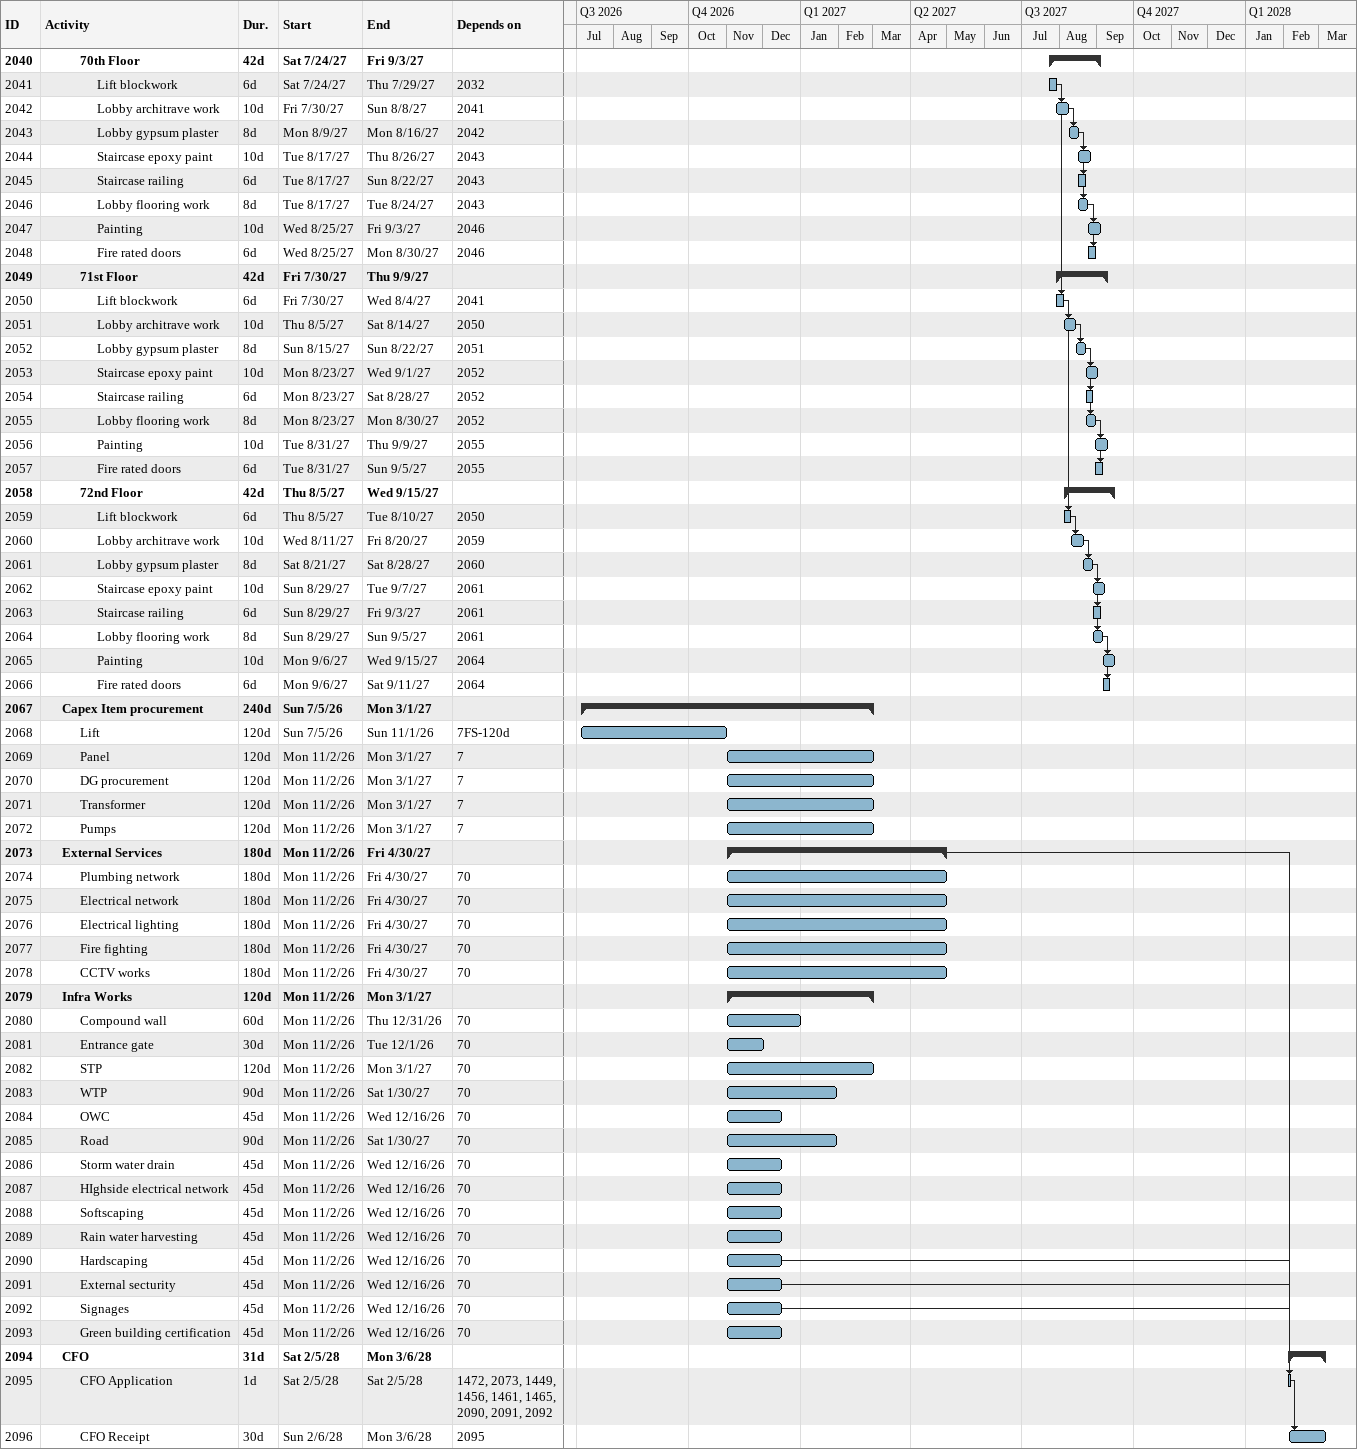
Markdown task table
| ID | Level | Task | Duration | Start | Finish | Predecessors |
|---|---|---|---|---|---|---|
| 2040 | 3 | **70th Floor** | 42d | 2027-07-24 | 2027-09-03 |  |
| 2041 | 4 | Lift blockwork | 6d | 2027-07-24 | 2027-07-29 | 2032 |
| 2042 | 4 | Lobby architrave work | 10d | 2027-07-30 | 2027-08-08 | 2041 |
| 2043 | 4 | Lobby gypsum plaster | 8d | 2027-08-09 | 2027-08-16 | 2042 |
| 2044 | 4 | Staircase epoxy paint | 10d | 2027-08-17 | 2027-08-26 | 2043 |
| 2045 | 4 | Staircase railing | 6d | 2027-08-17 | 2027-08-22 | 2043 |
| 2046 | 4 | Lobby flooring work | 8d | 2027-08-17 | 2027-08-24 | 2043 |
| 2047 | 4 | Painting | 10d | 2027-08-25 | 2027-09-03 | 2046 |
| 2048 | 4 | Fire rated doors | 6d | 2027-08-25 | 2027-08-30 | 2046 |
| 2049 | 3 | **71st Floor** | 42d | 2027-07-30 | 2027-09-09 |  |
| 2050 | 4 | Lift blockwork | 6d | 2027-07-30 | 2027-08-04 | 2041 |
| 2051 | 4 | Lobby architrave work | 10d | 2027-08-05 | 2027-08-14 | 2050 |
| 2052 | 4 | Lobby gypsum plaster | 8d | 2027-08-15 | 2027-08-22 | 2051 |
| 2053 | 4 | Staircase epoxy paint | 10d | 2027-08-23 | 2027-09-01 | 2052 |
| 2054 | 4 | Staircase railing | 6d | 2027-08-23 | 2027-08-28 | 2052 |
| 2055 | 4 | Lobby flooring work | 8d | 2027-08-23 | 2027-08-30 | 2052 |
| 2056 | 4 | Painting | 10d | 2027-08-31 | 2027-09-09 | 2055 |
| 2057 | 4 | Fire rated doors | 6d | 2027-08-31 | 2027-09-05 | 2055 |
| 2058 | 3 | **72nd Floor** | 42d | 2027-08-05 | 2027-09-15 |  |
| 2059 | 4 | Lift blockwork | 6d | 2027-08-05 | 2027-08-10 | 2050 |
| 2060 | 4 | Lobby architrave work | 10d | 2027-08-11 | 2027-08-20 | 2059 |
| 2061 | 4 | Lobby gypsum plaster | 8d | 2027-08-21 | 2027-08-28 | 2060 |
| 2062 | 4 | Staircase epoxy paint | 10d | 2027-08-29 | 2027-09-07 | 2061 |
| 2063 | 4 | Staircase railing | 6d | 2027-08-29 | 2027-09-03 | 2061 |
| 2064 | 4 | Lobby flooring work | 8d | 2027-08-29 | 2027-09-05 | 2061 |
| 2065 | 4 | Painting | 10d | 2027-09-06 | 2027-09-15 | 2064 |
| 2066 | 4 | Fire rated doors | 6d | 2027-09-06 | 2027-09-11 | 2064 |
| 2067 | 2 | **Capex Item procurement** | 240d | 2026-07-05 | 2027-03-01 |  |
| 2068 | 3 | Lift | 120d | 2026-07-05 | 2026-11-01 | 7FS-120d |
| 2069 | 3 | Panel | 120d | 2026-11-02 | 2027-03-01 | 7 |
| 2070 | 3 | DG procurement | 120d | 2026-11-02 | 2027-03-01 | 7 |
| 2071 | 3 | Transformer | 120d | 2026-11-02 | 2027-03-01 | 7 |
| 2072 | 3 | Pumps | 120d | 2026-11-02 | 2027-03-01 | 7 |
| 2073 | 2 | **External Services** | 180d | 2026-11-02 | 2027-04-30 |  |
| 2074 | 3 | Plumbing network | 180d | 2026-11-02 | 2027-04-30 | 70 |
| 2075 | 3 | Electrical network | 180d | 2026-11-02 | 2027-04-30 | 70 |
| 2076 | 3 | Electrical lighting | 180d | 2026-11-02 | 2027-04-30 | 70 |
| 2077 | 3 | Fire fighting | 180d | 2026-11-02 | 2027-04-30 | 70 |
| 2078 | 3 | CCTV works | 180d | 2026-11-02 | 2027-04-30 | 70 |
| 2079 | 2 | **Infra Works** | 120d | 2026-11-02 | 2027-03-01 |  |
| 2080 | 3 | Compound wall | 60d | 2026-11-02 | 2026-12-31 | 70 |
| 2081 | 3 | Entrance gate | 30d | 2026-11-02 | 2026-12-01 | 70 |
| 2082 | 3 | STP | 120d | 2026-11-02 | 2027-03-01 | 70 |
| 2083 | 3 | WTP | 90d | 2026-11-02 | 2027-01-30 | 70 |
| 2084 | 3 | OWC | 45d | 2026-11-02 | 2026-12-16 | 70 |
| 2085 | 3 | Road | 90d | 2026-11-02 | 2027-01-30 | 70 |
| 2086 | 3 | Storm water drain | 45d | 2026-11-02 | 2026-12-16 | 70 |
| 2087 | 3 | HIghside electrical network | 45d | 2026-11-02 | 2026-12-16 | 70 |
| 2088 | 3 | Softscaping | 45d | 2026-11-02 | 2026-12-16 | 70 |
| 2089 | 3 | Rain water harvesting | 45d | 2026-11-02 | 2026-12-16 | 70 |
| 2090 | 3 | Hardscaping | 45d | 2026-11-02 | 2026-12-16 | 70 |
| 2091 | 3 | External secturity | 45d | 2026-11-02 | 2026-12-16 | 70 |
| 2092 | 3 | Signages | 45d | 2026-11-02 | 2026-12-16 | 70 |
| 2093 | 3 | Green building certification | 45d | 2026-11-02 | 2026-12-16 | 70 |
| 2094 | 2 | **CFO** | 31d | 2028-02-05 | 2028-03-06 |  |
| 2095 | 3 | CFO Application | 1d | 2028-02-05 | 2028-02-05 | 1472, 2073, 1449, 1456, 1461, 1465, 2090, 2091, 2092 |
| 2096 | 3 | CFO Receipt | 30d | 2028-02-06 | 2028-03-06 | 2095 |
